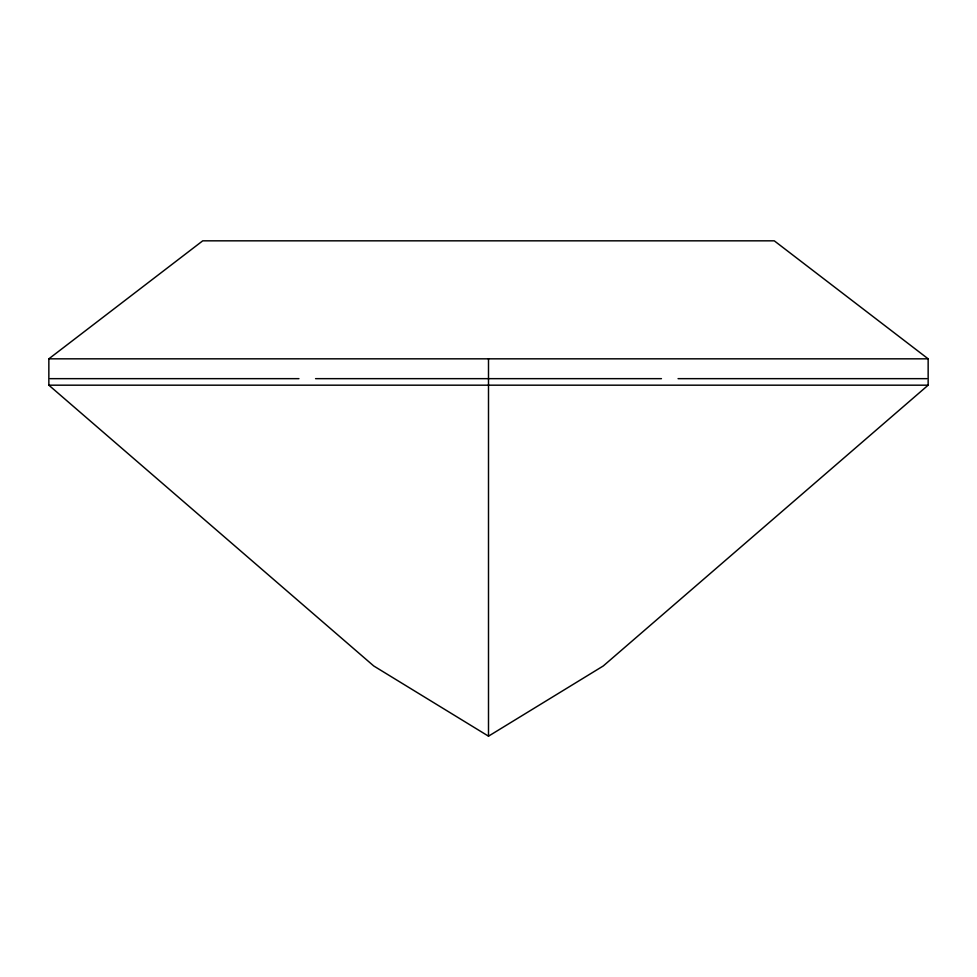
<?xml version="1.0" encoding="UTF-8"?>
<svg xmlns="http://www.w3.org/2000/svg" width="977" height="977" viewBox="0 0 977 977"><rect width="100%" height="100%" fill="white"/><g stroke="black" fill="none" stroke-linecap="round" stroke-linejoin="round"><path stroke-width="1.47" d="M928.15 385.182L603.261 665.972L488.5 736.169L373.739 665.972L48.85 385.182L48.85 358.828L202.727 240.83L774.272 240.83L928.15 358.828L928.15 385.182L48.85 385.182M48.85 358.828L928.15 358.828M50.181 378.661L298.938 378.661M315.559 378.661L661.441 378.661M678.062 378.661L926.819 378.661M488.5 358.828L488.5 736.169"/></g></svg>
